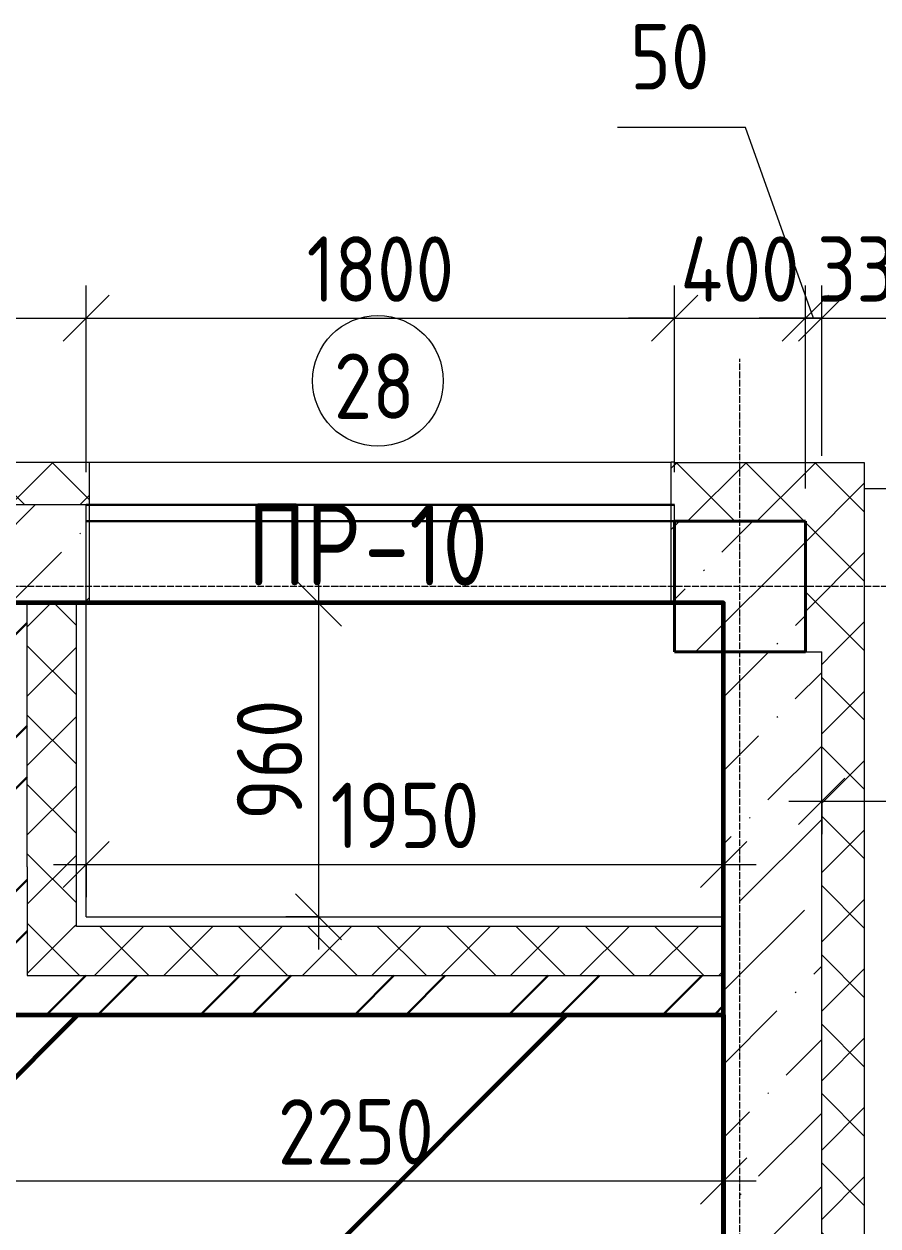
# Model space of a CAD drawing. Header units: millimetres. Extents: x -56773 to 323062, y -262288 to 76460.
# Drawn here: x -4106 to -1494, y -27015 to -23340 of the extents above; entities that cross this region are included whole.
import ezdxf

# ---------------------------------------------------------------- set-up
doc = ezdxf.new("R2010")
doc.units = ezdxf.units.MM
doc.linetypes.add('ADSK_Линия сетки', pattern=[25, 20, -2.5, 0, -2.5])
for name, color, linetype, lineweight in [('1.1)Стяжка керамзит  2 этаж', 5, 'Continuous', 60), ('3.1 Штукатурка внешн стен', 5, 'Continuous', 60), ('_ Окна', 7, 'Continuous', 18), ('Марки', 7, 'Continuous', 20), ('Марки окон', 7, 'Continuous', 20), ('Несущие колонны', 7, 'Continuous', 18), ('Окна', 7, 'Continuous', 9), ('Оси', 7, 'Continuous', 9), ('Перекрытие', 7, 'Continuous', 18), ('Размеры', 7, 'Continuous', 9), ('Стены внутренние', 7, 'Continuous', 18), ('Стены наружные', 7, 'Continuous', 18), ('Стены несущие', 7, 'Continuous', 30), ('Стены отделка', 7, 'Continuous', 30), ('Стены штриховка', 7, 'Continuous', 9)]:
    doc.layers.add(name, color=color, linetype=linetype, lineweight=lineweight)
doc.layers.add('Линии', color=7, linetype='Continuous', lineweight=9, true_color=0x00a600)
doc.styles.add('GOST Common_2', font='', dxfattribs={"width": 0.9, "height": 250})
doc.styles.add('GOST Common_3', font='', dxfattribs={"width": 0.9, "height": 200})
doc.styles.add('GOST Common_5', font='', dxfattribs={"width": 0.85, "height": 250})
doc.styles.get('GOST Common_2').set_extended_font_data('GOST Common')
doc.styles.get('GOST Common_3').set_extended_font_data('GOST Common')
doc.styles.get('GOST Common_5').set_extended_font_data('GOST Common')
doc.dimstyles.new('ADSK_Основной_2_0', dxfattribs={"dimscale": 304.8, "dimtxt": 201.142999, "dimasz": 0.463911, "dimexe": 0.328084, "dimexo": 0.328084, "dimgap": 0.164042, "dimtad": 1, "dimdec": 3, "dimrnd": 0.001, "dimdsep": 46, "dimtxsty": 'GOST Common_3', "dimblk1": 'OBLIQUE', "dimblk2": 'OBLIQUE', "dimsah": 1, "dimcen": 0.09, "dimdle": 0.328084, "dimazin": 2, "dimtfac": 1, "dimtdec": 4, "dimtix": 1, "dimtmove": 0, "dimatfit": 3, "dimfxl": 1, "dimtvp": 1, "dimtolj": 1, "dimtzin": 0, "dimlwd": 20, "dimlwe": 20, "dimarcsym": 2})
doc.dimstyles.new('ADSK_Основной_2_0_1', dxfattribs={"dimscale": 304.8, "dimtxt": 201.142999, "dimasz": 0.463911, "dimexe": 0.328084, "dimexo": 0.328084, "dimgap": 0.164042, "dimtad": 1, "dimdec": 3, "dimrnd": 0.001, "dimdsep": 46, "dimtxsty": 'GOST Common_3', "dimblk1": 'OBLIQUE', "dimblk2": 'OBLIQUE', "dimsah": 1, "dimcen": 0.09, "dimdle": 0.328084, "dimazin": 2, "dimtfac": 1, "dimtdec": 4, "dimtix": 1, "dimtmove": 1, "dimatfit": 3, "dimfxl": 1, "dimtvp": 1, "dimtolj": 1, "dimtzin": 0, "dimlwd": 20, "dimlwe": 20, "dimarcsym": 2})
doc.dimstyles.new('ADSK_Основной_2_0_2', dxfattribs={"dimscale": 304.8, "dimtxt": 201.142999, "dimasz": 0.463911, "dimexe": 0.328084, "dimexo": 0.328084, "dimgap": 0.164042, "dimtad": 1, "dimdec": 3, "dimrnd": 0.001, "dimdsep": 46, "dimtxsty": 'GOST Common_3', "dimblk1": 'OBLIQUE', "dimblk2": 'OBLIQUE', "dimsah": 1, "dimcen": 0.09, "dimdle": 0.328084, "dimazin": 2, "dimtfac": 1, "dimtdec": 4, "dimtix": 1, "dimtmove": 0, "dimatfit": 3, "dimfxl": 1, "dimtvp": 1, "dimtolj": 1, "dimtzin": 0, "dimlwd": 20, "dimlwe": 20, "dimarcsym": 2})
pattern_1 = [(45, (1283.93, -48864.63), (84.18955, 308.69595), [396.875, -79.375, 3.353, -76.022])]
pattern_2 = [(45, (1283.93, -48864.63), (-106.066, 106.066), []), (135, (1283.93, -48864.63), (-106.066, -106.066), [])]
pattern_3 = [(45, (1283.93, -48864.63), (-235.7317, 235.7317), []), (45, (1441.1, -48864.63), (-235.7317, 235.7317), [])]

# ---------------------------------------------------------------- blocks, each defined once
blk = doc.blocks.new('ADSK_КолоннаЖБ_Прямоугольная - 400x400 мм-1807142-Кладочный план 1-го этажа')
at = {"layer": 'Несущие колонны', "lineweight": 40}
for p, q in [((-200, 200), (200, 200)), ((-200, -200), (-200, 200)), ((200, 200), (200, -200)), ((200, -200), (-200, -200))]:
    blk.add_line(p, q, dxfattribs=at)
blk = doc.blocks.new('Вентрешетка - Р-3_1000х2000_h_-2828531-Кладочный план 1-го этажа')
at = {"layer": '_ Окна', "lineweight": 30}
for p, q in [((-908.2, -100), (891.8, -100)), ((-908.2, -150), (891.8, -150))]:
    blk.add_line(p, q, dxfattribs=at)
at = {"layer": 'Окна'}
blk.add_line((-908.2, -150), (891.8, -150), dxfattribs=at)
blk = doc.blocks.new('_Oblique')
at = {"color": 0, "linetype": 'ByBlock', "lineweight": -2}
blk.add_line((-0.5, -0.5), (0.5, 0.5), dxfattribs=at)
blk = doc.blocks.new('*D4203')
at = {"layer": 'Defpoints', "color": 0, "transparency": 16777216}
for p in [(-3916.1, -24238.9), (-4916.1, -24810.7), (-3916.1, -24809.7)]:
    blk.add_point(p, dxfattribs=at)
at = {"layer": 'Размеры', "color": 0, "lineweight": 20, "transparency": 16777216}
for p, q in [((-4916.1, -24710.7), (-4916.1, -24138.9)), ((-3916.1, -24709.7), (-3916.1, -24138.9)), ((-5016.1, -24238.9), (-3816.1, -24238.9))]:
    blk.add_line(p, q, dxfattribs=at)
at = {"layer": 'Размеры', "color": 0, "lineweight": 20, "transparency": 16777216, "xscale": 141.4, "yscale": 141.4, "zscale": 141.4, "rotation": 180}
blk.add_blockref('_Oblique', (-4916.1, -24238.9), dxfattribs=at)
at = {"layer": 'Размеры', "color": 0, "lineweight": 20, "transparency": 16777216, "xscale": 141.4, "yscale": 141.4, "zscale": 141.4}
blk.add_blockref('_Oblique', (-3916.1, -24238.9), dxfattribs=at)
at = {"layer": 'Размеры', "color": 0, "lineweight": 9, "transparency": 16777216, "insert": (-4416.1, -24088.9), "char_height": 200, "width": 560.473, "attachment_point": 5, "style": 'GOST Common_3'}
blk.add_mtext('\\A1;1000', dxfattribs=at)
blk = doc.blocks.new('*D4204')
at = {"layer": 'Defpoints', "color": 0, "transparency": 16777216}
for p in [(-2116.1, -24238.9), (-3916.1, -24809.7), (-2116.1, -24809.7)]:
    blk.add_point(p, dxfattribs=at)
at = {"layer": 'Размеры', "color": 0, "lineweight": 20, "transparency": 16777216}
for p, q in [((-3916.1, -24709.7), (-3916.1, -24138.9)), ((-2116.1, -24709.7), (-2116.1, -24138.9)), ((-4016.1, -24238.9), (-2016.1, -24238.9))]:
    blk.add_line(p, q, dxfattribs=at)
at = {"layer": 'Размеры', "color": 0, "lineweight": 20, "transparency": 16777216, "xscale": 141.4, "yscale": 141.4, "zscale": 141.4, "rotation": 180}
blk.add_blockref('_Oblique', (-3916.1, -24238.9), dxfattribs=at)
at = {"layer": 'Размеры', "color": 0, "lineweight": 20, "transparency": 16777216, "xscale": 141.4, "yscale": 141.4, "zscale": 141.4}
blk.add_blockref('_Oblique', (-2116.1, -24238.9), dxfattribs=at)
at = {"layer": 'Размеры', "color": 0, "lineweight": 9, "transparency": 16777216, "insert": (-3016.1, -24088.9), "char_height": 200, "width": 560.473, "attachment_point": 5, "style": 'GOST Common_3'}
blk.add_mtext('\\A1;1800', dxfattribs=at)
blk = doc.blocks.new('*D4205')
at = {"layer": 'Defpoints', "color": 0, "transparency": 16777216}
for p in [(-1716.1, -24238.9), (-2116.1, -24809.7), (-1716.1, -24859.7)]:
    blk.add_point(p, dxfattribs=at)
at = {"layer": 'Размеры', "color": 0, "lineweight": 20, "transparency": 16777216}
for p, q in [((-2116.1, -24709.7), (-2116.1, -24138.9)), ((-1716.1, -24759.7), (-1716.1, -24138.9)), ((-2116.1, -24238.9), (-2257.5, -24238.9)), ((-2116.1, -24238.9), (-1716.1, -24238.9)), ((-1716.1, -24238.9), (-1574.7, -24238.9))]:
    blk.add_line(p, q, dxfattribs=at)
at = {"layer": 'Размеры', "color": 0, "lineweight": 20, "transparency": 16777216, "xscale": 141.4, "yscale": 141.4, "zscale": 141.4}
blk.add_blockref('_Oblique', (-2116.1, -24238.9), dxfattribs=at)
at = {"layer": 'Размеры', "color": 0, "lineweight": 20, "transparency": 16777216, "xscale": 141.4, "yscale": 141.4, "zscale": 141.4, "rotation": 180}
blk.add_blockref('_Oblique', (-1716.1, -24238.9), dxfattribs=at)
at = {"layer": 'Размеры', "color": 0, "lineweight": 9, "transparency": 16777216, "insert": (-1916.1, -24088.9), "char_height": 200, "width": 474.561, "attachment_point": 5, "style": 'GOST Common_3'}
blk.add_mtext('\\A1;400', dxfattribs=at)
blk = doc.blocks.new('*D4206')
at = {"layer": 'Defpoints', "color": 0, "transparency": 16777216}
for p in [(-1666.1, -24238.9), (-1666.1, -24759.7), (-1716.1, -24859.7)]:
    blk.add_point(p, dxfattribs=at)
at = {"layer": 'Размеры', "color": 0, "lineweight": 20, "transparency": 16777216}
for p, q in [((-1899.6, -23656.2), (-2291, -23656.2)), ((-1691.1, -24238.9), (-1899.6, -23656.2)), ((-1716.1, -24759.7), (-1716.1, -24138.9)), ((-1666.1, -24659.7), (-1666.1, -24138.9)), ((-1716.1, -24238.9), (-1857.5, -24238.9)), ((-1716.1, -24238.9), (-1666.1, -24238.9)), ((-1716.1, -24238.9), (-1666.1, -24238.9)), ((-1666.1, -24238.9), (-1524.7, -24238.9))]:
    blk.add_line(p, q, dxfattribs=at)
at = {"layer": 'Размеры', "color": 0, "lineweight": 20, "transparency": 16777216, "xscale": 141.4, "yscale": 141.4, "zscale": 141.4}
blk.add_blockref('_Oblique', (-1716.1, -24238.9), dxfattribs=at)
at = {"layer": 'Размеры', "color": 0, "lineweight": 20, "transparency": 16777216, "xscale": 141.4, "yscale": 141.4, "zscale": 141.4, "rotation": 180}
blk.add_blockref('_Oblique', (-1666.1, -24238.9), dxfattribs=at)
at = {"layer": 'Размеры', "color": 0, "lineweight": 9, "transparency": 16777216, "insert": (-2252.3, -23339.5), "char_height": 200, "width": 302.737, "attachment_point": 1, "line_spacing_factor": 1.022761, "style": 'GOST Common_3'}
blk.add_mtext('\\A1;50', dxfattribs=at)
blk = doc.blocks.new('*D4207')
at = {"layer": 'Defpoints', "color": 0, "transparency": 16777216}
for p in [(-1336.1, -24238.9), (-1336.1, -24449.7), (-1666.1, -24759.7)]:
    blk.add_point(p, dxfattribs=at)
at = {"layer": 'Размеры', "color": 0, "lineweight": 20, "transparency": 16777216}
for p, q in [((-1666.1, -24659.7), (-1666.1, -24138.9)), ((-1336.1, -24349.7), (-1336.1, -24138.9)), ((-1666.1, -24238.9), (-1807.5, -24238.9)), ((-1666.1, -24238.9), (-1336.1, -24238.9)), ((-1336.1, -24238.9), (-1194.7, -24238.9))]:
    blk.add_line(p, q, dxfattribs=at)
at = {"layer": 'Размеры', "color": 0, "lineweight": 20, "transparency": 16777216, "xscale": 141.4, "yscale": 141.4, "zscale": 141.4}
blk.add_blockref('_Oblique', (-1666.1, -24238.9), dxfattribs=at)
at = {"layer": 'Размеры', "color": 0, "lineweight": 20, "transparency": 16777216, "xscale": 141.4, "yscale": 141.4, "zscale": 141.4, "rotation": 180}
blk.add_blockref('_Oblique', (-1336.1, -24238.9), dxfattribs=at)
at = {"layer": 'Размеры', "color": 0, "lineweight": 9, "transparency": 16777216, "insert": (-1501.1, -24088.9), "char_height": 200, "width": 454.106, "attachment_point": 5, "style": 'GOST Common_3'}
blk.add_mtext('\\A1;330', dxfattribs=at)
blk = doc.blocks.new('*D4118')
at = {"layer": 'Defpoints', "color": 0, "transparency": 16777216}
for p in [(-4216.1, -26369.7), (-1966.1, -26777.4), (-1966.1, -26877.4)]:
    blk.add_point(p, dxfattribs=at)
at = {"layer": 'Размеры', "color": 0, "lineweight": 20, "transparency": 16777216}
for p, q in [((-4216.1, -26469.7), (-4216.1, -26977.4)), ((-4316.1, -26877.4), (-1866.1, -26877.4)), ((-1966.1, -26877.4), (-1966.1, -26977.4))]:
    blk.add_line(p, q, dxfattribs=at)
at = {"layer": 'Размеры', "color": 0, "lineweight": 20, "transparency": 16777216, "xscale": 141.4, "yscale": 141.4, "zscale": 141.4, "rotation": 180}
blk.add_blockref('_Oblique', (-4216.1, -26877.4), dxfattribs=at)
at = {"layer": 'Размеры', "color": 0, "lineweight": 20, "transparency": 16777216, "xscale": 141.4, "yscale": 141.4, "zscale": 141.4}
blk.add_blockref('_Oblique', (-1966.1, -26877.4), dxfattribs=at)
at = {"layer": 'Размеры', "color": 0, "lineweight": 9, "transparency": 16777216, "insert": (-3091.1, -26727.4), "char_height": 200, "width": 605.475, "attachment_point": 5, "style": 'GOST Common_3'}
blk.add_mtext('\\A1;2250', dxfattribs=at)
blk = doc.blocks.new('*D4119')
at = {"layer": 'Defpoints', "color": 0, "transparency": 16777216}
for p in [(-3105.2, -25109.7), (-3205.2, -26069.7), (-3105.2, -26069.7)]:
    blk.add_point(p, dxfattribs=at)
at = {"layer": 'Размеры', "color": 0, "lineweight": 20, "transparency": 16777216}
for p, q in [((-3205.2, -25009.7), (-3205.2, -26169.7)), ((-3205.2, -25109.7), (-3305.2, -25109.7)), ((-3205.2, -26069.7), (-3305.2, -26069.7))]:
    blk.add_line(p, q, dxfattribs=at)
at = {"layer": 'Размеры', "color": 0, "lineweight": 20, "transparency": 16777216, "xscale": 141.4, "yscale": 141.4, "zscale": 141.4}
for p, rotation in [((-3205.2, -25109.7), 90), ((-3205.2, -26069.7), 270)]:
    blk.add_blockref('_Oblique', p, dxfattribs=dict(at, rotation=rotation))
at = {"layer": 'Размеры', "color": 0, "lineweight": 9, "transparency": 16777216, "insert": (-3355.2, -25589.7), "char_height": 200, "width": 454.106, "attachment_point": 5, "rotation": 90, "style": 'GOST Common_3'}
blk.add_mtext('\\A1;960', dxfattribs=at)
blk = doc.blocks.new('*D4120')
at = {"layer": 'Defpoints', "color": 0, "transparency": 16777216}
for p in [(-3916.1, -25809.7), (-1966.1, -25809.7), (-1966.1, -25909.7)]:
    blk.add_point(p, dxfattribs=at)
at = {"layer": 'Размеры', "color": 0, "lineweight": 20, "transparency": 16777216}
for p, q in [((-4016.1, -25909.7), (-1866.1, -25909.7)), ((-3916.1, -25909.7), (-3916.1, -26009.7)), ((-1966.1, -25909.7), (-1966.1, -26009.7))]:
    blk.add_line(p, q, dxfattribs=at)
at = {"layer": 'Размеры', "color": 0, "lineweight": 20, "transparency": 16777216, "xscale": 141.4, "yscale": 141.4, "zscale": 141.4, "rotation": 180}
blk.add_blockref('_Oblique', (-3916.1, -25909.7), dxfattribs=at)
at = {"layer": 'Размеры', "color": 0, "lineweight": 20, "transparency": 16777216, "xscale": 141.4, "yscale": 141.4, "zscale": 141.4}
blk.add_blockref('_Oblique', (-1966.1, -25909.7), dxfattribs=at)
at = {"layer": 'Размеры', "color": 0, "lineweight": 9, "transparency": 16777216, "insert": (-2941.1, -25759.7), "char_height": 200, "width": 560.473, "attachment_point": 5, "style": 'GOST Common_3'}
blk.add_mtext('\\A1;1950', dxfattribs=at)
blk = doc.blocks.new('*D4125')
at = {"layer": 'Defpoints', "color": 0, "transparency": 16777216}
for p in [(-4426.3, -26369.7), (-4216.1, -26369.7), (-3541.1, -30059.7)]:
    blk.add_point(p, dxfattribs=at)
at = {"layer": 'Размеры', "color": 0, "lineweight": 20, "transparency": 16777216}
for p, q in [((-4426.3, -30159.7), (-4426.3, -26269.7)), ((-4316.1, -26369.7), (-4526.3, -26369.7)), ((-3641.1, -30059.7), (-4526.3, -30059.7))]:
    blk.add_line(p, q, dxfattribs=at)
at = {"layer": 'Размеры', "color": 0, "lineweight": 20, "transparency": 16777216, "xscale": 141.4, "yscale": 141.4, "zscale": 141.4}
for p, rotation in [((-4426.3, -26369.7), 90), ((-4426.3, -30059.7), 270)]:
    blk.add_blockref('_Oblique', p, dxfattribs=dict(at, rotation=rotation))
at = {"layer": 'Размеры', "color": 0, "lineweight": 9, "transparency": 16777216, "insert": (-4576.3, -28214.7), "char_height": 200, "width": 605.475, "attachment_point": 5, "rotation": 90, "style": 'GOST Common_3'}
blk.add_mtext('\\A1;3690', dxfattribs=at)
blk = doc.blocks.new('*D4137')
at = {"layer": 'Defpoints', "color": 0, "transparency": 16777216}
for p in [(-1256.1, -25149.7), (-1666.1, -25616.5), (-1256.1, -25716.5)]:
    blk.add_point(p, dxfattribs=at)
at = {"layer": 'Размеры', "color": 0, "lineweight": 20, "transparency": 16777216}
for p, q in [((-1256.1, -25249.7), (-1256.1, -25816.5)), ((-1766.1, -25716.5), (-1156.1, -25716.5)), ((-1666.1, -25716.5), (-1666.1, -25816.5))]:
    blk.add_line(p, q, dxfattribs=at)
at = {"layer": 'Размеры', "color": 0, "lineweight": 20, "transparency": 16777216, "xscale": 141.4, "yscale": 141.4, "zscale": 141.4, "rotation": 180}
blk.add_blockref('_Oblique', (-1666.1, -25716.5), dxfattribs=at)
at = {"layer": 'Размеры', "color": 0, "lineweight": 20, "transparency": 16777216, "xscale": 141.4, "yscale": 141.4, "zscale": 141.4}
blk.add_blockref('_Oblique', (-1256.1, -25716.5), dxfattribs=at)
at = {"layer": 'Размеры', "color": 0, "lineweight": 9, "transparency": 16777216, "insert": (-1278.9, -25660.1), "char_height": 200, "width": 429.56, "attachment_point": 1, "line_spacing_factor": 1.022761, "style": 'GOST Common_3'}
blk.add_mtext('\\A1;410', dxfattribs=at)
blk = doc.blocks.new('М_окна1 - Маркировка типоразмера-1510237-Кладочный план 1-го этажа')
at = {"layer": 'Марки окон'}
blk.add_circle((0, 0), 2, dxfattribs=at)

msp = doc.modelspace()

# ---------------------------------------------------------------- hatches: boundary and pattern name
at = {"layer": '1.1)Стяжка керамзит  2 этаж', "transparency": 33554687}
h = msp.add_hatch(dxfattribs=at)
h.set_pattern_fill('ANSI31', color=5, scale=333)
h.paths.add_polyline_path([(3658.9343, -39509.6624), (3283.9343, -39509.6624), (1683.9343, -39509.6624), (483.9343, -39509.6624), (-716.0657, -39509.6624), (-1641.0657, -39509.6624), (-1641.0657, -41084.6624), (-2391.0657, -41084.6624), (-2391.0657, -41134.6624), (-2391.0657, -41359.6624), (-2391.0657, -41409.6624), (-2491.0657, -41409.6624), (-2491.0657, -42609.6624), (-2391.0657, -42609.6624), (-2391.0657, -42659.6624), (-2391.0657, -45134.6624), (-2391.0657, -45184.6624), (-2366.0657, -45184.6624), (3658.9343, -45184.6624)])
h.paths.add_polyline_path([(-5466.0657, -50134.6624), (-11741.0657, -50134.6624), (-11741.0657, -55809.6624), (-8116.0657, -55809.6624), (-8116.0657, -55659.6624), (-7716.0657, -55659.6624), (-7716.0657, -55809.6624), (-5466.0657, -55809.6624)])
h.paths.add_polyline_path([(-11741.0657, -53484.6624), (-11866.0657, -53484.6624), (-11866.0657, -53359.6624), (-12591.0657, -53359.6624), (-12591.0657, -52809.6624), (-18266.0657, -52809.6624), (-18266.0657, -55659.6624), (-18116.0657, -55659.6624), (-18116.0657, -55809.6624), (-17516.0657, -55809.6624), (-15916.0657, -55809.6624), (-14716.0657, -55809.6624), (-13116.0657, -55809.6624), (-12591.0657, -55809.6624), (-12591.0657, -54809.6624), (-11866.0657, -54809.6624), (-11866.0657, -54684.6624), (-11741.0657, -54684.6624)])
h.paths.add_polyline_path([(-11741.0657, -50959.6624), (-11866.0657, -50959.6624), (-11866.0657, -50834.6624), (-12591.0657, -50834.6624), (-12591.0657, -49684.6624), (-18116.0657, -49684.6624), (-18116.0657, -50059.6624), (-18266.0657, -50059.6624), (-18266.0657, -50659.6624), (-18266.0657, -52259.6624), (-18266.0657, -52684.6624), (-12591.0657, -52684.6624), (-12591.0657, -52284.6624), (-11866.0657, -52284.6624), (-11866.0657, -52159.6624), (-11741.0657, -52159.6624)])
h.paths.add_polyline_path([(-12591.0657, -48084.6624), (-11866.0657, -48084.6624), (-11866.0657, -47959.6624), (-11741.0657, -47959.6624), (-11741.0657, -46759.6624), (-11866.0657, -46759.6624), (-11866.0657, -46634.6624), (-12591.0657, -46634.6624), (-12591.0657, -45359.6624), (-18116.0657, -45359.6624), (-18116.0657, -45659.6624), (-18266.0657, -45659.6624), (-18266.0657, -46859.6624), (-18266.0657, -48459.6624), (-18266.0657, -49559.6624), (-12591.0657, -49559.6624)])
h.paths.add_polyline_path([(-8241.0657, -49284.6624), (-11741.0657, -49284.6624), (-11741.0657, -50134.6624), (-8241.0657, -50134.6624)])
h.paths.add_polyline_path([(-2491.0657, -39229.6624), (-2506.0657, -39229.6624), (-3396.0657, -39229.6624), (-3446.0657, -39229.6624), (-4366.0657, -39229.6624), (-4416.0657, -39229.6624), (-4466.0657, -39229.6624), (-7641.0657, -39229.6624), (-7641.0657, -40134.6624), (-8191.0657, -40134.6624), (-8191.0657, -39229.6624), (-11616.0657, -39229.6624), (-11616.0657, -42834.6624), (-11741.0657, -42834.6624), (-11741.0657, -49284.6624), (-8241.0657, -49284.6624), (-2491.0657, -49284.6624)])
h.paths.add_polyline_path([(-8191.0657, -45984.6624), (-8191.0657, -44784.6624), (-7391.0657, -44784.6624), (-7391.0657, -45984.6624)], flags=16)
h.paths.add_polyline_path([(-8166.0657, -45959.6624), (-8166.0657, -44809.6624), (-7416.0657, -44809.6624), (-7416.0657, -45959.6624)], flags=0)
h.paths.add_polyline_path([(-8116.0657, -45909.6624), (-8116.0657, -44859.6624), (-7466.0657, -44859.6624), (-7466.0657, -45909.6624)], flags=0)
h.paths.add_polyline_path([(-8116.0657, -45659.6624), (-8116.0657, -45259.6624), (-7716.0657, -45259.6624), (-7716.0657, -45659.6624)], flags=0)
h.paths.add_polyline_path([(-11741.0657, -42834.6624), (-11866.0657, -42834.6624), (-11866.0657, -42709.6624), (-11741.0657, -42709.6624), (-11741.0657, -40234.6624), (-13941.0657, -40234.6624), (-13941.0657, -42709.6624), (-13066.0657, -42709.6624), (-13066.0657, -42834.6624), (-14271.0657, -42834.6624), (-14271.0657, -42709.6624), (-14241.0657, -42709.6624), (-14241.0657, -40509.6624), (-14391.0657, -40509.6624), (-14391.0657, -40384.6624), (-14241.0657, -40384.6624), (-14241.0657, -38334.6624), (-15516.0657, -38334.6624), (-15516.0657, -40384.6624), (-15291.0657, -40384.6624), (-15291.0657, -40509.6624), (-15516.0657, -40509.6624), (-15516.0657, -41509.6624), (-15691.0657, -41509.6624), (-15691.0657, -42709.6624), (-15171.0657, -42709.6624), (-15171.0657, -42834.6624), (-17141.0657, -42834.6624), (-17141.0657, -42709.6624), (-15816.0657, -42709.6624), (-15816.0657, -39784.6624), (-16016.0657, -39784.6624), (-16016.0657, -39734.6624), (-15816.0657, -39734.6624), (-15816.0657, -38134.6624), (-16916.0657, -38134.6624), (-16916.0657, -39734.6624), (-16756.0657, -39734.6624), (-16756.0657, -39784.6624), (-17166.0657, -39784.6624), (-17166.0657, -39734.6624), (-16966.0657, -39734.6624), (-16966.0657, -38134.6624), (-18041.0657, -38134.6624), (-18041.0657, -39734.6624), (-17906.0657, -39734.6624), (-17906.0657, -39784.6624), (-18266.0657, -39784.6624), (-18266.0657, -40259.6624), (-18266.0657, -41859.6624), (-18266.0657, -42709.6624), (-18041.0657, -42709.6624), (-18041.0657, -42834.6624), (-18266.0657, -42834.6624), (-18266.0657, -43059.6624), (-18266.0657, -44659.6624), (-18266.0657, -45234.6624), (-11741.0657, -45234.6624)])
h.paths.add_polyline_path([(-11616.0657, -38084.6624), (-11741.0657, -38084.6624), (-11741.0657, -37859.6624), (-14116.0657, -37859.6624), (-14116.0657, -39834.6624), (-12541.0657, -39834.6624), (-12541.0657, -39234.6624), (-11741.0657, -39234.6624), (-11741.0657, -39229.6624), (-11741.0657, -38984.6624), (-11616.0657, -38984.6624)])
h.paths.add_polyline_path([(-1966.0657, -34259.6624), (-2116.0657, -34259.6624), (-2116.0657, -33859.6624), (-1966.0657, -33859.6624), (-1966.0657, -30509.6624), (-2366.0657, -30509.6624), (-2366.0657, -30384.6624), (-2116.0657, -30384.6624), (-2116.0657, -30059.6624), (-1966.0657, -30059.6624), (-1966.0657, -26369.6624), (-4216.0657, -26369.6624), (-4216.0657, -25109.6624), (-7141.0657, -25109.6624), (-7141.0657, -25334.6624), (-7641.0657, -25334.6624), (-7641.0657, -30384.6624), (-3541.0657, -30384.6624), (-3541.0657, -30059.6624), (-3416.0657, -30059.6624), (-3416.0657, -30384.6624), (-3266.0657, -30384.6624), (-3266.0657, -30509.6624), (-3541.0657, -30509.6624), (-7641.0657, -30509.6624), (-7641.0657, -30934.6624), (-8491.0657, -30934.6624), (-8491.0657, -30909.6624), (-8491.0657, -25109.6624), (-11616.0657, -25109.6624), (-11616.0657, -37734.6624), (-9815.0657, -37734.6624), (-9815.0657, -37859.6624), (-11616.0657, -37859.6624), (-11616.0657, -39229.6624), (-8191.0657, -39229.6624), (-8191.0657, -38784.6624), (-7641.0657, -38784.6624), (-7641.0657, -39229.6624), (-4466.0657, -39229.6624), (-4416.0657, -39229.6624), (-4366.0657, -39229.6624), (-3446.0657, -39229.6624), (-3396.0657, -39229.6624), (-2506.0657, -39229.6624), (-2491.0657, -39229.6624), (-1966.0657, -39229.6624)])
h.paths.add_polyline_path([(-8391.0657, -35434.6624), (-8391.0657, -33384.6624), (-7641.0657, -33384.6624), (-7641.0657, -35434.6624)], flags=16)
h.paths.add_polyline_path([(-8366.0657, -35409.6624), (-8366.0657, -33409.6624), (-7666.0657, -33409.6624), (-7666.0657, -35409.6624)], flags=0)
h.paths.add_polyline_path([(-8316.0657, -35359.6624), (-8316.0657, -33459.6624), (-7716.0657, -33459.6624), (-7716.0657, -35359.6624)], flags=0)
h.paths.add_polyline_path([(-8116.0657, -34259.6624), (-8116.0657, -33859.6624), (-7716.0657, -33859.6624), (-7716.0657, -34259.6624)], flags=0)
h.paths.add_polyline_path([(-4526.6157, -36609.6624), (-4526.6157, -35959.6624), (-4512.6157, -35959.6624), (-4512.6157, -36609.6624)], flags=16)
h.paths.add_polyline_path([(-4466.0657, -36334.6624), (-4466.0657, -36284.6624), (-4366.0657, -36284.6624), (-4366.0657, -36334.6624), (-4366.0657, -37054.6624), (-4366.0657, -37104.6624), (-4466.0657, -37104.6624), (-4466.0657, -37054.6624)], flags=16)
h.paths.add_polyline_path([(-4428.5657, -37054.6624), (-4428.5657, -36334.6624), (-4403.5657, -36334.6624), (-4403.5657, -37054.6624)], flags=0)
h.paths.add_polyline_path([(-4526.6157, -35359.6624), (-4526.6157, -34709.6624), (-4512.6157, -34709.6624), (-4512.6157, -35359.6624)], flags=16)
h.paths.add_polyline_path([(-4466.0657, -38554.6624), (-4366.0657, -38554.6624), (-4366.0657, -38604.6624), (-4366.0657, -39129.6624), (-4416.0657, -39129.6624), (-4466.0657, -39129.6624), (-4466.0657, -38604.6624)], flags=16)
h.paths.add_polyline_path([(-4403.5657, -38604.6624), (-4403.5657, -39129.6624), (-4428.5657, -39129.6624), (-4428.5657, -38604.6624)], flags=0)
h.paths.add_polyline_path([(-4466.0657, -35034.6624), (-4466.0657, -34984.6624), (-4466.0657, -34134.6624), (-4466.0657, -34084.6624), (-4466.0657, -33134.6624), (-4466.0657, -33084.6624), (-4466.0657, -32159.6624), (-4466.0657, -32059.6624), (-4366.0657, -32059.6624), (-3216.0657, -32059.6624), (-3166.0657, -32059.6624), (-2016.0657, -32059.6624), (-1966.0657, -32059.6624), (-1966.0657, -32159.6624), (-2016.0657, -32159.6624), (-3166.0657, -32159.6624), (-3216.0657, -32159.6624), (-4366.0657, -32159.6624), (-4366.0657, -33084.6624), (-4366.0657, -33134.6624), (-4366.0657, -34084.6624), (-4366.0657, -34134.6624), (-4366.0657, -34984.6624), (-4366.0657, -35034.6624)], flags=16)
h.paths.add_polyline_path([(-4428.5657, -34984.6624), (-4428.5657, -34134.6624), (-4403.5657, -34134.6624), (-4403.5657, -34984.6624)], flags=0)
h.paths.add_polyline_path([(-4366.0657, -39167.1624), (-3446.0657, -39167.1624), (-3446.0657, -39192.1624), (-4366.0657, -39192.1624)], flags=16)
h.paths.add_polyline_path([(-4428.5657, -34084.6624), (-4428.5657, -33134.6624), (-4403.5657, -33134.6624), (-4403.5657, -34084.6624)], flags=0)
h.paths.add_polyline_path([(-4428.5657, -33084.6624), (-4428.5657, -32159.6624), (-4416.0657, -32059.6624), (-4366.0657, -32059.6624), (-4366.0657, -32097.1624), (-3216.0657, -32097.1624), (-3216.0657, -32122.1624), (-4366.0657, -32122.1624), (-4366.0657, -32159.6624), (-4403.5657, -32159.6624), (-4403.5657, -33084.6624)], flags=0)
h.paths.add_polyline_path([(-3396.0657, -39167.1624), (-2506.0657, -39167.1624), (-2506.0657, -39192.1624), (-3396.0657, -39192.1624)], flags=16)
h.paths.add_polyline_path([(-2346.0657, -39167.1624), (-2016.0657, -39167.1624), (-2016.0657, -39192.1624), (-2346.0657, -39192.1624)], flags=16)
h.paths.add_polyline_path([(-3166.0657, -32097.1624), (-2016.0657, -32097.1624), (-2016.0657, -32122.1624), (-3166.0657, -32122.1624)], flags=0)
h.paths.add_polyline_path([(-11616.0657, -30934.6624), (-12591.0657, -30934.6624), (-12591.0657, -30284.6624), (-15416.0657, -30284.6624), (-15416.0657, -30909.6624), (-15416.0657, -31909.6624), (-15416.0657, -32709.6624), (-15416.0657, -33709.7905), (-15416.0657, -34059.6624), (-13466.0657, -34059.6624), (-13466.0657, -34259.6624), (-11916.0657, -34259.6624), (-11916.0657, -34059.6624), (-11616.0657, -34059.6624)])
h.paths.add_polyline_path([(-11616.0657, -25109.6624), (-12116.0657, -25109.6624), (-12116.0657, -25259.6624), (-12516.0657, -25259.6624), (-12516.0657, -25109.6624), (-13116.0657, -25109.6624), (-14716.0657, -25109.6624), (-14791.0657, -25109.6624), (-14791.0657, -27634.6624), (-14916.0657, -27634.6624), (-14916.0657, -25109.6624), (-15916.0657, -25109.6624), (-17516.0657, -25109.6624), (-18116.0657, -25109.6624), (-18116.0657, -25259.6624), (-18266.0657, -25259.6624), (-18266.0657, -30159.6624), (-18266.0657, -30259.6624), (-15616.0657, -30259.6624), (-15416.0657, -30259.6624), (-15416.0657, -30159.6624), (-15516.0657, -30159.6624), (-15516.0657, -29734.6624), (-14891.0657, -29734.6624), (-14891.0657, -29684.6624), (-15566.0657, -29684.6624), (-15566.0657, -30159.6624), (-15591.0657, -30159.6624), (-15591.0657, -29659.6624), (-14916.0657, -29659.6624), (-14916.0657, -28834.6624), (-14791.0657, -28834.6624), (-14791.0657, -29934.6624), (-11616.0657, -29934.6624)])
at = {"layer": 'Несущие колонны', "lineweight": 9}
h = msp.add_hatch(dxfattribs=at)
h.set_pattern_fill('FP_3', color=256, style=0, pattern_type=2)
h.set_pattern_definition([(45, (1283.93, -48864.63), (-224.5064, 224.5064), []), (45, (1508.44, -48864.63), (-224.5064, 224.5064), [396.875, -79.375, 3.353, -76.022])])
h.paths.add_polyline_path([(-1986.6542, -25259.6624), (-1716.0657, -25259.6624), (-1716.0657, -24859.6624), (-2116.0657, -24859.6624), (-2116.0657, -25259.6624)])
at = {"layer": 'Стены внутренние', "lineweight": 9}
h = msp.add_hatch(dxfattribs=at)
h.set_pattern_fill('FP_1', color=256, style=0, pattern_type=2)
h.set_pattern_definition(pattern_1)
h.paths.add_polyline_path([(-8391.0657, -25109.6624), (-7116.0657, -25109.6624), (-7116.0657, -24810.6624), (-9316.0657, -24810.6624), (-9316.0657, -25109.6624), (-8466.0657, -25109.6624)])
h.paths.add_polyline_path([(-2116.0657, -25109.6624), (-2116.0657, -24809.6624), (-2126.0657, -24809.6624), (-2126.0657, -25109.6624)])
h.paths.add_polyline_path([(-3946.0657, -25109.6624), (-3906.0657, -25109.6624), (-3906.0657, -24809.6624), (-4916.0657, -24810.6624), (-4916.0657, -25109.6624), (-4096.0657, -25109.6624)])
h.paths.add_polyline_path([(-10916.0657, -25109.6624), (-10916.0657, -24810.6624), (-13116.0657, -24810.6624), (-13116.0657, -25109.6624), (-12293.961, -25109.6624)])
h.paths.add_polyline_path([(-14916.0657, -25109.6624), (-14716.0657, -25109.6624), (-14716.0657, -24810.6624), (-15916.0657, -24810.6624), (-15916.0657, -25109.6624), (-15238.9058, -25109.6624)])
h.paths.add_polyline_path([(-18116.0657, -25109.6624), (-17516.0657, -25109.6624), (-17516.0657, -24810.6624), (-18116.0657, -24809.6624)])
h = msp.add_hatch(dxfattribs=at)
h.set_pattern_fill('FP_1', color=256, style=0, pattern_type=2)
h.set_pattern_definition(pattern_1)
h.paths.add_polyline_path([(-1666.0657, -39509.6624), (-1666.0657, -38879.6624), (-1966.0657, -38879.6624), (-1966.0657, -39259.6624), (-1716.0657, -39259.6624), (-1716.0657, -39509.6624)])
h.paths.add_polyline_path([(-1966.0657, -33859.6624), (-1666.0657, -33859.6624), (-1666.0657, -33559.6624), (-1966.0657, -33559.6624)])
h.paths.add_polyline_path([(-1666.0657, -32409.6624), (-1666.0657, -30459.6624), (-1966.0657, -30459.6624), (-1966.0657, -32409.6624)])
h.paths.add_polyline_path([(-1966.0657, -30059.6624), (-1666.0657, -30059.6624), (-1666.0657, -25259.6624), (-1966.0657, -25259.6624), (-1966.0657, -28091.7649)])
at = {"layer": 'Стены наружные', "lineweight": 9}
h = msp.add_hatch(dxfattribs=at)
h.set_pattern_fill('FP_4', color=256, style=0, pattern_type=2)
h.set_pattern_definition(pattern_2)
h.paths.add_polyline_path([(-3906.0657, -24809.6624), (-3906.0657, -24679.6624), (-4966.0657, -24679.6624), (-4966.0657, -24809.6624)])
h.paths.add_polyline_path([(-2116.0657, -24809.6624), (-2116.0657, -24680.0624), (-2126.0657, -24679.6624), (-2126.0657, -24809.6624)])
h.paths.add_polyline_path([(-12293.961, -24809.6624), (-10866.0657, -24809.6624), (-10866.0657, -24679.6624), (-13166.0657, -24679.6624), (-13166.0657, -24809.6624)])
h.paths.add_polyline_path([(-9366.0657, -24809.6624), (-7066.0657, -24809.6624), (-7066.0657, -24679.6624), (-9366.0657, -24679.6624)])
h.paths.add_polyline_path([(-14666.0657, -24809.6624), (-14666.0657, -24679.6624), (-15966.0657, -24679.6624), (-15966.0657, -24809.6624), (-15238.9058, -24809.6624)])
h.paths.add_polyline_path([(-17466.0657, -24809.6624), (-17466.0657, -24679.6624), (-18116.0657, -24680.0624), (-18116.0657, -24809.6624)])
h = msp.add_hatch(dxfattribs=at)
h.set_pattern_fill('FP_4', color=256, style=0, pattern_type=2)
h.set_pattern_definition(pattern_2)
h.paths.add_polyline_path([(-1716.0657, -24860.0624), (-1716.0657, -24680.0624), (-2116.0657, -24680.0624), (-2116.0657, -24860.0624), (-1986.6542, -24860.0624)])
h = msp.add_hatch(dxfattribs=at)
h.set_pattern_fill('FP_4', color=256, style=0, pattern_type=2)
h.set_pattern_definition(pattern_2)
h.paths.add_polyline_path([(-1666.0657, -25259.6624), (-1536.0657, -25259.6624), (-1536.0657, -24680.0624), (-1716.0657, -24680.0624), (-1716.0657, -25259.6624)])
h = msp.add_hatch(dxfattribs=at)
h.set_pattern_fill('FP_4', color=256, style=0, pattern_type=2)
h.set_pattern_definition(pattern_2)
h.paths.add_polyline_path([(-4096.0657, -26099.6624), (-3946.0657, -26099.6624), (-3946.0657, -25109.6624), (-4096.0657, -25109.6624), (-4096.0657, -26069.6624)])
h = msp.add_hatch(dxfattribs=at)
h.set_pattern_fill('FP_4', color=256, style=0, pattern_type=2)
h.set_pattern_definition(pattern_2)
h.paths.add_polyline_path([(-1666.0657, -39079.6624), (-1536.0657, -39079.6624), (-1536.0657, -38879.6624), (-1666.0657, -38879.6624)])
h.paths.add_polyline_path([(-1536.0657, -34259.6624), (-1536.0657, -33559.6624), (-1666.0657, -33559.6624), (-1666.0657, -34259.6624)])
h.paths.add_polyline_path([(-1536.0657, -32409.6624), (-1536.0657, -25259.6624), (-1666.0657, -25259.6624), (-1666.0657, -32409.6624)])
h = msp.add_hatch(dxfattribs=at)
h.set_pattern_fill('FP_4', color=256, style=0, pattern_type=2)
h.set_pattern_definition(pattern_2)
h.paths.add_polyline_path([(-3459.1266, -26249.6624), (-1966.0657, -26249.6624), (-1966.0657, -26099.6624), (-4096.0657, -26099.6624), (-4096.0657, -26249.6624)])
at = {"layer": 'Стены несущие'}
h = msp.add_hatch(dxfattribs=at)
h.set_pattern_fill('FP_5', color=256, style=0, pattern_type=2)
h.set_pattern_definition(pattern_3)
h.paths.add_polyline_path([(-4216.0657, -26369.6624), (-4096.0657, -26369.6624), (-4096.0657, -25109.6624), (-4216.0657, -25109.6624), (-4216.0657, -26099.6624)])
h = msp.add_hatch(dxfattribs=at)
h.set_pattern_fill('FP_5', color=256, style=0, pattern_type=2)
h.set_pattern_definition(pattern_3)
h.paths.add_polyline_path([(-3459.1266, -26369.6624), (-1966.0657, -26369.6624), (-1966.0657, -26249.6624), (-4096.0657, -26249.6624), (-4096.0657, -26369.6624)])

# ---------------------------------------------------------------- linework, layer by layer
at = {"layer": '1.1)Стяжка керамзит  2 этаж'}
msp.add_lwpolyline([(-11616.0657, -39229.6624), (-1966.0657, -39229.6624), (-1966.0657, -25109.6624), (-11616.0657, -25109.6624)], close=True, dxfattribs=at)
at = {"layer": '3.1 Штукатурка внешн стен'}
msp.add_lwpolyline([(-7141.0657, -25109.6624), (-4216.0657, -25109.6624), (-4216.0657, -26369.6624), (-1966.0657, -26369.6624), (-1966.0657, -30059.6624), (-2116.0657, -30059.6624), (-2116.0657, -30484.6624), (-1966.0657, -30459.6624), (-1966.0657, -33859.6624), (-2116.0657, -33859.6624), (-2116.0657, -34259.6624), (-1536.0657, -34259.6624), (-1536.0657, -34059.6624)], dxfattribs=at)
at = {"layer": 'Линии', "color": 7, "lineweight": 18}
msp.add_line((-3916.0657, -25109.6624), (-3916.0657, -24809.6624), dxfattribs=at)
at = {"layer": 'Несущие колонны', "lineweight": 9}
for p, q in [((-1716.0657, -24859.6624), (-2116.0657, -24859.6624)), ((-2116.0657, -25259.6624), (-2116.0657, -24859.6624)), ((-1716.0657, -24859.6624), (-1716.0657, -25259.6624)), ((-1716.0657, -25259.6624), (-2116.0657, -25259.6624))]:
    msp.add_line(p, q, dxfattribs=at)
at = {"layer": 'Оси', "linetype": 'ADSK_Линия сетки', "lineweight": 5}
for p, q in [((-1916.0657, -59838.5137), (-1916.0657, -24363.7173)), ((-1213.4695, -25059.6624), (-23956.1623, -25059.6624))]:
    msp.add_line(p, q, dxfattribs=at)
at = {"layer": 'Перекрытие'}
msp.add_line((-1536.0657, -24759.6624), (1963.9343, -24759.6624), dxfattribs=at)
at = {"layer": 'Стены внутренние', "lineweight": 5}
for p, q in [((-3906.0657, -25109.6624), (-3906.0657, -24809.6624)), ((-2126.0657, -25109.6624), (-2126.0657, -24809.6624)), ((-2126.0657, -25109.6624), (-3906.0657, -25109.6624))]:
    msp.add_line(p, q, dxfattribs=at)
at = {"layer": 'Стены наружные', "lineweight": 9}
for p, q in [((-3906.0657, -24679.6624), (-2126.0657, -24679.6624)), ((-3906.0657, -24809.6624), (-3906.0657, -24679.6624)), ((-2126.0657, -24809.6624), (-2126.0657, -24679.6624))]:
    msp.add_line(p, q, dxfattribs=at)
at = {"layer": 'Стены несущие', "lineweight": 9}
for p, q in [((-2116.0657, -25109.6624), (-2116.0657, -24860.0624)), ((-4096.0657, -25916.9273), (-4096.0657, -25109.6624)), ((-3916.0657, -25109.6624), (-3906.0657, -25109.6624)), ((-2116.0657, -25109.6624), (-2126.0657, -25109.6624)), ((-1966.0657, -26069.6624), (-1966.0657, -25259.6624)), ((-1966.0657, -25259.6624), (-1716.0657, -25259.6624)), ((-4096.0657, -26249.6624), (-1966.0657, -26249.6624)), ((-1966.0657, -26369.6624), (-4216.0657, -26369.6624)), ((-1966.0657, -30059.6624), (-1966.0657, -26369.6624))]:
    msp.add_line(p, q, dxfattribs=at)
at = {"layer": 'Стены отделка', "lineweight": 18}
for p, q in [((-4966.0657, -24679.6624), (-3906.0657, -24679.6624)), ((-2116.0657, -24679.6624), (-2126.0657, -24679.6624)), ((-2116.0657, -24680.0624), (-2116.0657, -24679.6624)), ((-2116.0657, -24680.0624), (-1536.0657, -24680.0624)), ((-1536.0657, -24680.0624), (-1536.0657, -32409.6624)), ((-2116.0657, -24860.0624), (-2116.0657, -24809.6624)), ((-1716.0657, -24860.0624), (-2116.0657, -24860.0624)), ((-1716.0657, -24860.0624), (-1716.0657, -25259.6624)), ((-3916.0657, -26069.6624), (-3916.0657, -25109.6624)), ((-1716.0657, -25259.6624), (-1666.0657, -25259.6624)), ((-3916.0657, -26069.6624), (-1966.0657, -26069.6624))]:
    msp.add_line(p, q, dxfattribs=at)
at = {"layer": 'Стены штриховка', "lineweight": 9}
for p, q in [((-3906.0657, -24809.6624), (-4966.0657, -24809.6624)), ((-2116.0657, -24809.6624), (-2126.0657, -24809.6624)), ((-3916.0657, -25109.6624), (-4216.0657, -25109.6624)), ((-3946.0657, -26099.6624), (-3946.0657, -25109.6624)), ((-1666.0657, -30059.6624), (-1666.0657, -25259.6624)), ((-4096.0657, -25916.9273), (-4096.0657, -26249.6624)), ((-1966.0657, -26369.6624), (-1966.0657, -26069.6624)), ((-1966.0657, -26099.6624), (-3946.0657, -26099.6624))]:
    msp.add_line(p, q, dxfattribs=at)

# ---------------------------------------------------------------- block references
at = {"layer": 'Марки окон', "xscale": 99.99999999999993, "yscale": 99.99999999999993, "zscale": 99.99999999999993}
msp.add_blockref('М_окна1 - Маркировка типоразмера-1510237-Кладочный план 1-го этажа', (-3023.5465, -24430.7484), dxfattribs=at)
at = {"layer": 'Несущие колонны', "lineweight": 40, "rotation": 89.9999999999999}
msp.add_blockref('ADSK_КолоннаЖБ_Прямоугольная - 400x400 мм-1807142-Кладочный план 1-го этажа', (-1916.0657, -25059.6624), dxfattribs=at)
at = {"layer": 'Окна', "rotation": 180}
msp.add_blockref('Вентрешетка - Р-3_1000х2000_h_-2828531-Кладочный план 1-го этажа', (-3024.2543, -24959.6624), dxfattribs=at)

# ---------------------------------------------------------------- texts
at = {"layer": 'Марки', "lineweight": 9, "char_height": 250, "attachment_point": 1, "style": 'GOST Common_5'}
for s, insert, width in [('ПР', (-3422.6965, -24806.6813), 432.91125), ('-10', (-3065.509, -24806.6813), 526.708687)]:
    msp.add_mtext(s, dxfattribs=dict(at, insert=insert, width=width))
at = {"layer": 'Марки окон', "lineweight": 5, "insert": (-3158.1039, -24346.963), "char_height": 200, "width": 317.46825, "attachment_point": 1, "style": 'GOST Common_2'}
msp.add_mtext('28', dxfattribs=at)

# ---------------------------------------------------------------- dimensions: what is measured, and where the dimension line sits
at = {"layer": 'Размеры', "lineweight": 9}
for base, p1, p2, override, picture, middle in [((-1666.0657, -24238.8851), (-1716.0657, -24859.6624), (-1666.0657, -24759.6624), {"dimpost": '<>', "dimfxl": 111.803399}, '*D4206', (-1949.6026, -23656.1747)), ((-1256.0657, -25716.4645), (-1666.0657, -25616.4796), (-1256.0657, -25149.6624), {"dimpost": '<>', "dimfxl": 621.303722}, '*D4137', (-1064.157, -25976.7487))]:
    dim = msp.add_linear_dim(base=base, p1=p1, p2=p2, dimstyle='ADSK_Основной_2_0_1', override=override, dxfattribs=at)
    dim.commit()
    dim.dimension.update_dxf_attribs({"geometry": picture, "text_midpoint": middle, "dimtype": 160})
for base, p1, p2, dimstyle, override, picture, middle in [((-3916.0657, -24238.8851), (-4916.0657, -24810.6624), (-3916.0657, -24809.6624), 'ADSK_Основной_2_0', {"dimpost": '<>', "dimfxl": 1000.0005}, '*D4203', (-4416.0657, -24088.8851)), ((-2116.0657, -24238.8851), (-3916.0657, -24809.6624), (-2116.0657, -24809.6624), 'ADSK_Основной_2_0', {"dimpost": '<>', "dimfxl": 1800}, '*D4204', (-3016.0657, -24088.8851)), ((-1716.0657, -24238.8851), (-2116.0657, -24809.6624), (-1716.0657, -24859.6624), 'ADSK_Основной_2_0', {"dimpost": '<>', "dimfxl": 403.112887}, '*D4205', (-1916.0657, -24088.8851)), ((-1336.0657, -24238.8851), (-1666.0657, -24759.6624), (-1336.0657, -24449.6624), 'ADSK_Основной_2_0', {"dimpost": '<>', "dimfxl": 452.769257}, '*D4207', (-1501.0657, -24088.8851)), ((-1966.0657, -25909.6527), (-3916.0657, -25809.6678), (-1966.0657, -25809.6678), 'ADSK_Основной_2_0_2', {"dimpost": '<>', "dimfxl": 1950}, '*D4120', (-2941.0657, -25759.6527)), ((-1966.0657, -26877.3979), (-4216.0657, -26369.6624), (-1966.0657, -26777.413), 'ADSK_Основной_2_0_2', {"dimpost": '<>', "dimfxl": 2286.648321}, '*D4118', (-3091.0657, -26727.3979))]:
    dim = msp.add_linear_dim(base=base, p1=p1, p2=p2, dimstyle=dimstyle, override=override, dxfattribs=at)
    dim.commit()
    dim.dimension.update_dxf_attribs({"geometry": picture, "text_midpoint": middle})
for base, p1, p2, override, picture, middle in [((-3205.1841, -26069.6624), (-3105.1992, -25109.6624), (-3105.1992, -26069.6624), {"dimpost": '<>', "dimfxl": 960}, '*D4119', (-3355.1841, -25589.6624)), ((-4426.2708, -26369.6624), (-3541.0657, -30059.6624), (-4216.0657, -26369.6624), {"dimpost": '<>', "dimfxl": 3751.229798}, '*D4125', (-4576.2708, -28214.6624))]:
    dim = msp.add_linear_dim(base=base, p1=p1, p2=p2, angle=90, dimstyle='ADSK_Основной_2_0_2', override=override, dxfattribs=at)
    dim.commit()
    dim.dimension.update_dxf_attribs({"geometry": picture, "text_midpoint": middle})

doc.saveas('drawing.dxf')
